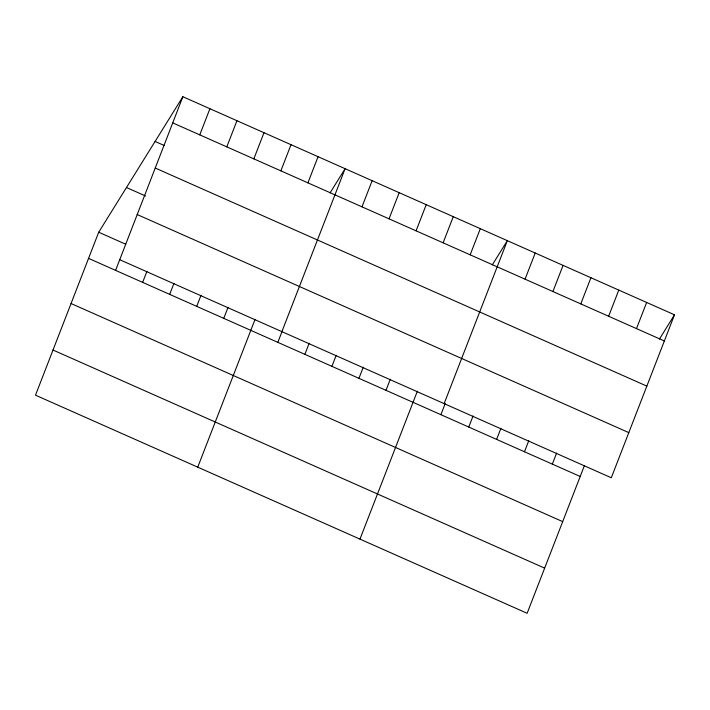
<?xml version="1.0" encoding="UTF-8"?>
<svg xmlns="http://www.w3.org/2000/svg" width="710" height="710" viewBox="0 0 710 710"><rect width="100%" height="100%" fill="white"/><g stroke="black" fill="none" stroke-linecap="round" stroke-linejoin="round"><path stroke-width="1.06" d="M119.662 259.674L611.292 477.768L674.5 314.814L182.86 96.72L98.708 232.232L35.5 395.186L527.139 613.28L584.49 465.414M115.597 270.377L182.86 96.72M199.758 134.873L209.903 108.719M142.639 282.376L146.934 271.309M226.801 146.863L236.945 120.718M169.681 294.366L173.977 283.308M253.843 158.862L263.987 132.708M196.723 306.365L201.01 295.298M223.756 318.364L228.052 307.297M280.876 170.853L291.02 144.707M197.744 467.153L255.094 319.287M307.918 182.852L318.062 156.697M281.897 331.65L345.104 168.696L330.061 192.916M277.841 342.353L282.136 331.286M362.002 206.841L372.147 180.686M304.883 354.343L309.169 343.285M331.925 366.342L336.212 355.275M389.044 218.84L399.18 192.685M358.958 378.332L363.254 367.274M416.078 230.83L426.222 204.684M443.12 242.829L453.264 216.674M386 390.331L390.296 379.264M470.162 254.819L480.306 228.673M359.979 539.121L417.329 391.263M444.14 403.617L507.339 240.663L492.296 264.883M440.901 414.684L445.188 403.617M525.063 279.172L535.207 253.026M468.76 427.038L473.055 415.98M552.921 291.535L563.066 265.38M496.618 439.401L500.914 428.334M580.78 303.889L590.924 277.743M524.477 451.755L528.772 440.697M608.639 316.252L618.783 290.097M552.336 464.118L556.631 453.051M636.497 328.606L646.641 302.46M659.457 339.043L674.5 314.814M172.716 122.874L664.356 340.969M155.091 141.441L164.108 145.444M155.206 168.021L646.846 386.116M126.478 187.511L145.506 195.96M137.172 214.535L628.803 432.621M98.708 232.232L125.741 244.231M88.564 258.387L580.194 476.481M71.053 303.525L562.684 521.619M53.01 350.039L544.65 568.133"/></g></svg>
